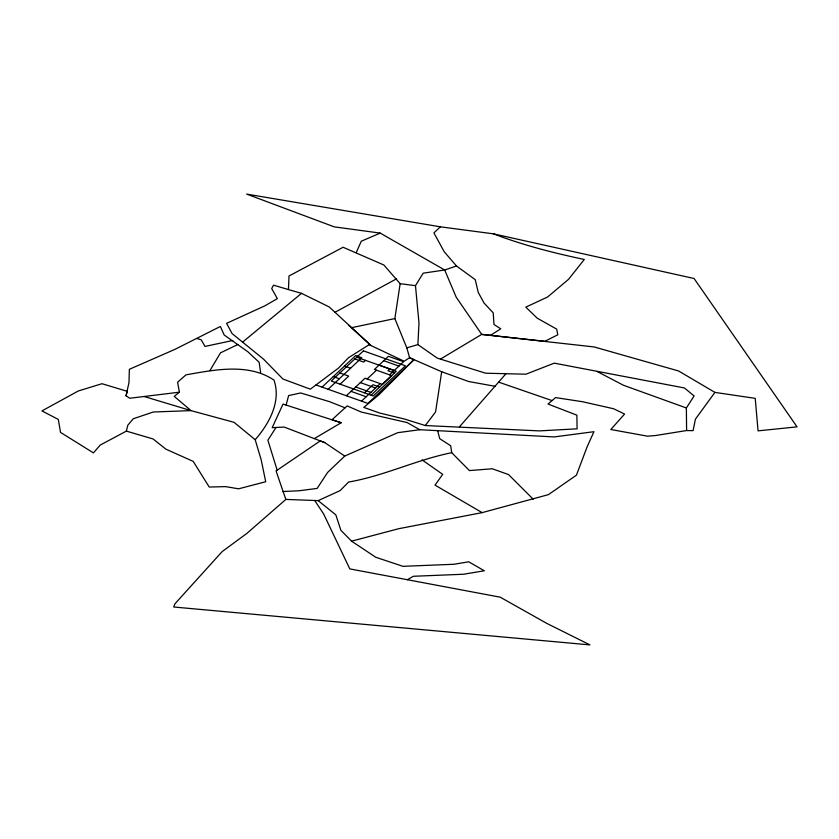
<?xml version="1.0" encoding="UTF-8"?>
<svg xmlns="http://www.w3.org/2000/svg" width="839" height="839" viewBox="0 0 839 839"><rect width="100%" height="100%" fill="white"/><g stroke="black" fill="none" stroke-linecap="round" stroke-linejoin="round"><path stroke-width="1.26" d="M288.459 289.581L273.535 285.176L271.7 288.564L277.342 298.632L264.725 305.91L226.603 323.34L232.088 333.586L263.572 359.176L282.911 379.008L310.336 389.181L338.463 368.111L348.374 357.844L369.695 344.326L329.182 306.927L301.516 293.346L288.459 289.581L289.004 275.979L343.099 247.264L383.863 264.998L400.151 283.697L394.854 318.579L406.8 347.86L409.6 357.729L413.973 359.658L379.029 394.676L363.769 407.387L379.763 413.061L404.45 419.028L425.31 425.541L539.362 430.889L577.085 428.823L576.875 415.169L547.993 404.041L555.544 397.602L582.413 401.703L613.634 408.761L624.583 414.057L610.823 429.505L647.467 436.175L655.563 435.525L686.596 430.543L693.087 430.648L695.437 419.143L714.912 392.39L755.236 398.357L758.047 430.858L797.05 426.862L694.084 278.506L493.458 233.84L440.349 226.824L246.656 194.092L334.258 226.866L380.203 233.095L444.691 269.99L456.238 297.258L481.722 334.394L594.19 346.958L678.594 370.974L714.912 392.39M417.906 344.609L418.976 322.889L415.473 285.669L423.171 273.178L444.691 269.99L456.479 265.994L475.22 279.649L478.261 292.402L483.977 302.952L493.227 312.884L493.982 324.515L500.778 328.836L490.469 335.348L481.722 334.394L440.433 359.113L437.129 358.022L417.906 344.609L406.8 347.86M369.15 344.672L404.136 361.221L409.6 357.729L441.681 371.74L435.588 411.897L425.31 425.541M286.109 405.08L288.616 395.599L300.635 392.956L329.444 401.65L345.081 407.817M126.364 431.11L127.759 425.3L133.202 418.797L153.296 412.001L191.019 410.617L234.071 422.342L255.182 439.699L261.149 459.667L265.722 481.733L238.622 488.812L225.544 486.61L209.236 487.04L193.19 461.366L165.944 449.19L153.044 438.944L126.364 431.11L100.177 445.1L93.444 452.892L60.523 432.4L58.321 419.427L41.95 410.911L78.289 390.984L101.991 383.717L127.234 391.331L126.06 395.756L129.709 398.252L179.399 392.191L177.585 382.238L185.954 374.865C214.511 369.8 248.218 362.857 273.954 380.067C281.484 401.378 269.067 423.894 255.182 439.699M126.06 395.767L128.975 382.574L129.363 369.307L174.942 349.36L220.384 326.476L224.139 334.96L247.82 351.74L259.136 362.291L260.646 372.579M356.239 252.633L361.263 241.233L380.203 233.095M276.01 427.481L267.882 440.192L277.153 470.186M209.886 370.681L220.51 352.831L238.003 344.451M686.596 430.543L686.375 407.974L694.105 395.935L684.393 387.954L554.233 363.151L525.938 374.204L485.645 373.208L440.433 359.113M459.394 426.883L505.99 373.701M344.766 456.049L327.63 472.42L317.142 488.424L298.726 490.794L283.1 491.507L276.062 470.931L320.299 440.884L324.787 442.635L344.766 456.049L397.728 432.683L419.773 429.715L554.275 436.93L593.949 431.686L587.101 446.872L576.424 475.168L548.433 494.643L482.121 512.629L398.745 528.696L351.562 541.165L340.875 530.279L335.831 514.852L318.159 500.621L285.868 499.415L246.813 533.457L222.188 551.559L174.984 603.765L173.694 606.996L589.964 644.908L546.609 623.293L500.212 597.179L349.8 568.905L323.676 514.024L314.709 500.495M371.079 395.19L396.228 371.289L356.68 357.215M413.973 359.658L367.933 403.423L315.988 384.954M440.349 226.824L433.899 232.917L444.292 251.847L456.479 265.994M322.061 387.104L355.726 355.558L361.798 357.718L328.133 389.265M340.11 384.178L348.72 376.103L339.879 372.956M365.521 360.361L363.686 362.081L354.845 358.935M346.35 395.746L365.049 378.221L382.332 384.367L391.687 375.61L374.404 369.454L388.436 356.313L403.611 361.714L389.579 374.855M367.157 378.966L376.512 370.209M364.399 392.809L373.009 384.744L379.606 387.094M389.81 369.003L387.975 370.723L394.414 373.019M361.525 401.147L380.235 383.622M242.597 342.123L301.516 293.346M179.399 392.191L174.26 396.386L191.019 410.617L144.088 396.49M314.384 438.566L341.179 422.741L283.016 404.094L272.203 427.659L284.232 427.082L324.787 442.635M407.282 579.707L413.386 576.278L463.527 574.243L484.323 570.782L468.718 561.805L453.962 564.269L402.951 566.325L375.767 557.264L351.562 541.165M334.918 312.318L396.532 278.831M318.159 500.621L340.131 490.605L348.573 482.047C384.094 475.933 416.532 459.762 451.707 452.693L469.431 470.574L492.262 468.781L508.549 474.57L533.195 499.195M232.749 340.498L204.968 346.434L201.234 339.826L196.63 338.442M348.468 325.039L351.436 327.713L394.854 318.579M490.469 335.348L544.836 341.295L557.788 334.803L556.677 329.108L537.243 318.201L525.801 307.137L547.636 296.985L568.569 279.303L584.301 259.461C553.509 252.979 522.865 245.114 493.458 233.84M400.151 283.697L415.473 285.669M495.262 386.307L468.76 381.556L441.681 371.74M341.179 422.741L331.961 419.783L347.178 405.908L361.284 412.043L407.093 422.562L419.773 429.715M498.88 382.217L552.083 400.602M383.759 360.697L398.934 366.098M379.081 365.08L394.257 370.481M344.504 366.077L350.576 368.237M360.371 382.605L375.557 388.006M333.282 376.596L339.355 378.756M355.694 386.989L370.88 392.379M351.017 391.362L366.203 396.763M686.375 407.974L623.429 385.248L597.001 371.425M482.121 512.629L435.022 485.12L442.698 474.36L422.059 459.877M351.436 327.713L371.006 345.553M283.1 491.507L285.868 499.415M437.601 430.47L439.699 438.682L450.721 445.771L451.707 452.693M363.455 350.87L331.269 381.032L373.24 395.956L405.426 365.804L363.455 350.87"/></g></svg>
